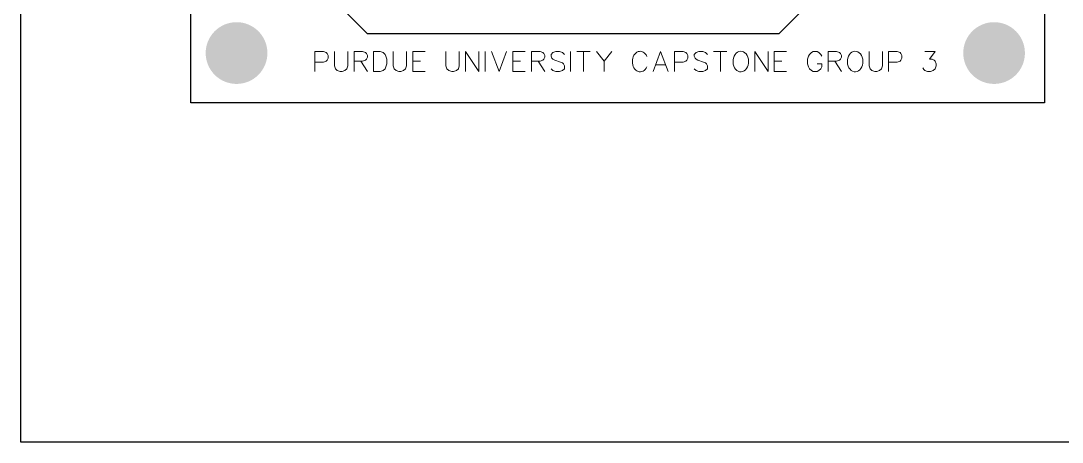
# Model space of a CAD drawing. Header units: inches. Extents: x 2.5 to 50.5, y 2.5 to 32.9.
# Drawn here: x 2.5 to 30.68, y 2.5 to 13.89 of the extents above; entities that cross this region are included whole.
import ezdxf

# ---------------------------------------------------------------- set-up
doc = ezdxf.new("R2010")
doc.units = ezdxf.units.IN
doc.header["$MEASUREMENT"] = 0
doc.layers.add('PDF3_Geometry', color=7, linetype='Continuous', true_color=0xffcc00)
doc.layers.add('PDF3_Solid Fills', color=7, linetype='Continuous', true_color=0xbfbfbf)

msp = doc.modelspace()

# ---------------------------------------------------------------- hatches: boundary and pattern name
at = {"layer": 'PDF3_Solid Fills', "transparency": 33554559}
for points in [[(9.173, 13.016, 0.414706), (8.338, 13.851), (8.338, 13.851, 0.414706), (7.503, 13.016), (7.503, 13.016, 0.414706), (8.338, 12.182), (8.338, 12.182, 0.414706)], [(29.674, 13.016, 0.414706), (28.84, 13.851), (28.84, 13.851, 0.414706), (28.005, 13.016), (28.005, 13.016, 0.414706), (28.84, 12.182), (28.84, 12.182, 0.414706)]]:
    msp.add_hatch(color=256, dxfattribs=at).paths.add_polyline_path(points)

# ---------------------------------------------------------------- linework, layer by layer
for p, q in [((2.5, 2.5), (2.5, 24.5)), ((36.5, 2.5), (2.5, 2.5))]:
    msp.add_line(p, q)
at = {"layer": 'PDF3_Geometry', "color": 6, "lineweight": 25}
for p, q in [((7.101, 11.671), (7.101, 26.979)), ((30.202, 26.979), (30.202, 11.671)), ((30.202, 11.671), (7.101, 11.671))]:
    msp.add_line(p, q, dxfattribs=at)
at = {"layer": 'PDF3_Geometry', "color": 1, "lineweight": 25}
msp.add_lwpolyline([(12.403, 17.744), (12.182, 17.744), (11.343, 16.904), (11.343, 14.077), (11.873, 13.546), (23.022, 13.546), (25.128, 15.652)], dxfattribs=at)
at = {"layer": 'PDF3_Geometry', "lineweight": 20}
for points in [[(10.459, 12.774), (10.69, 12.774), (10.767, 12.8), (10.793, 12.825), (10.819, 12.877), (10.819, 12.954), (10.793, 13.006), (10.767, 13.031), (10.69, 13.056), (10.459, 13.056), (10.459, 12.517)], [(10.988, 13.056), (10.988, 12.671), (11.014, 12.594), (11.065, 12.543), (11.142, 12.517), (11.194, 12.517), (11.271, 12.543), (11.323, 12.594), (11.348, 12.671), (11.348, 13.056)], [(11.518, 12.8), (11.749, 12.8), (11.827, 12.825), (11.852, 12.851), (11.878, 12.902), (11.878, 12.954), (11.852, 13.006), (11.827, 13.031), (11.749, 13.056), (11.518, 13.056), (11.518, 12.517)], [(12.577, 13.056), (12.577, 12.671), (12.603, 12.594), (12.654, 12.543), (12.732, 12.517), (12.783, 12.517), (12.86, 12.543), (12.911, 12.594), (12.937, 12.671), (12.937, 13.056)], [(13.441, 13.056), (13.106, 13.056), (13.106, 12.517), (13.441, 12.517)], [(14.006, 13.056), (14.006, 12.671), (14.032, 12.594), (14.083, 12.543), (14.16, 12.517), (14.212, 12.517), (14.289, 12.543), (14.341, 12.594), (14.366, 12.671), (14.366, 13.056)], [(14.896, 13.056), (14.896, 12.517), (14.536, 13.056), (14.536, 12.517)], [(15.065, 13.056), (15.065, 12.517)], [(15.235, 13.056), (15.441, 12.517), (15.647, 13.056)], [(16.151, 13.056), (15.816, 13.056), (15.816, 12.517), (16.151, 12.517)], [(16.32, 12.8), (16.551, 12.8), (16.628, 12.825), (16.655, 12.851), (16.68, 12.902), (16.68, 12.954), (16.655, 13.006), (16.628, 13.031), (16.551, 13.056), (16.32, 13.056), (16.32, 12.517)], [(17.21, 12.979), (17.158, 13.031), (17.081, 13.056), (16.978, 13.056), (16.901, 13.031), (16.85, 12.979), (16.85, 12.928), (16.875, 12.877), (16.901, 12.851), (16.952, 12.825), (17.107, 12.774), (17.158, 12.748), (17.184, 12.723), (17.21, 12.671), (17.21, 12.594), (17.158, 12.543), (17.081, 12.517), (16.978, 12.517), (16.901, 12.543), (16.85, 12.594)], [(17.379, 13.056), (17.379, 12.517)], [(17.549, 13.056), (17.909, 13.056)], [(17.729, 13.056), (17.729, 12.517)], [(18.078, 13.056), (18.284, 12.8), (18.284, 12.517)], [(18.49, 13.056), (18.284, 12.8)], [(20.022, 12.517), (19.816, 13.056), (19.61, 12.517)], [(20.191, 12.774), (20.423, 12.774), (20.5, 12.8), (20.526, 12.825), (20.551, 12.877), (20.551, 12.954), (20.526, 13.006), (20.5, 13.031), (20.423, 13.056), (20.191, 13.056), (20.191, 12.517)], [(21.081, 12.979), (21.03, 13.031), (20.953, 13.056), (20.85, 13.056), (20.773, 13.031), (20.721, 12.979), (20.721, 12.928), (20.747, 12.877), (20.773, 12.851), (20.824, 12.825), (20.978, 12.774), (21.03, 12.748), (21.055, 12.723), (21.081, 12.671), (21.081, 12.594), (21.03, 12.543), (20.953, 12.517), (20.85, 12.517), (20.773, 12.543), (20.721, 12.594)], [(21.25, 13.056), (21.611, 13.056)], [(21.431, 13.056), (21.431, 12.517)], [(22.721, 13.056), (22.721, 12.517), (22.361, 13.056), (22.361, 12.517)], [(23.225, 13.056), (22.891, 13.056), (22.891, 12.517), (23.225, 12.517)], [(24.177, 12.928), (24.15, 12.979), (24.1, 13.031), (24.048, 13.056), (23.945, 13.056), (23.894, 13.031), (23.842, 12.979), (23.817, 12.928), (23.791, 12.851), (23.791, 12.723), (23.817, 12.645), (23.842, 12.594), (23.894, 12.543), (23.945, 12.517), (24.048, 12.517), (24.1, 12.543), (24.15, 12.594), (24.177, 12.645), (24.177, 12.723), (24.048, 12.723)], [(24.346, 12.8), (24.577, 12.8), (24.654, 12.825), (24.68, 12.851), (24.706, 12.902), (24.706, 12.954), (24.68, 13.006), (24.654, 13.031), (24.577, 13.056), (24.346, 13.056), (24.346, 12.517)], [(25.457, 13.056), (25.457, 12.671), (25.482, 12.594), (25.534, 12.543), (25.611, 12.517), (25.662, 12.517), (25.74, 12.543), (25.791, 12.594), (25.817, 12.671), (25.817, 13.056)], [(25.986, 12.774), (26.218, 12.774), (26.295, 12.8), (26.32, 12.825), (26.346, 12.877), (26.346, 12.954), (26.32, 13.006), (26.295, 13.031), (26.218, 13.056), (25.986, 13.056), (25.986, 12.517)], [(26.963, 13.056), (27.245, 13.056), (27.091, 12.851), (27.168, 12.851), (27.22, 12.825), (27.245, 12.8), (27.272, 12.723), (27.272, 12.671), (27.245, 12.594), (27.195, 12.543), (27.118, 12.517), (27.04, 12.517), (26.963, 12.543), (26.937, 12.568), (26.912, 12.62)], [(11.698, 12.8), (11.878, 12.517)], [(13.106, 12.8), (13.312, 12.8)], [(15.816, 12.8), (16.022, 12.8)], [(16.5, 12.8), (16.68, 12.517)], [(19.688, 12.697), (19.945, 12.697)], [(22.891, 12.8), (23.096, 12.8)], [(24.526, 12.8), (24.706, 12.517)]]:
    msp.add_lwpolyline(points, dxfattribs=at)
msp.add_lwpolyline([(12.047, 12.517), (12.228, 12.517), (12.305, 12.543), (12.356, 12.594), (12.382, 12.645), (12.407, 12.723), (12.407, 12.851), (12.382, 12.928), (12.356, 12.979), (12.305, 13.031), (12.228, 13.056), (12.047, 13.056)], close=True, dxfattribs=at)
for centre, major_axis, ratio, start_param, end_param in [((19.26, 12.786), (0.001, 0.278), 0.754687, 5.247523, 10.465213), ((21.986, 12.785), (-0.004, 0.279), 0.754719, 0.225899, 6.509084), ((25.081, 12.785), (-0.004, 0.279), 0.754649, 0.226796, 6.509981)]:
    msp.add_ellipse(centre, major_axis=major_axis, ratio=ratio, start_param=start_param, end_param=end_param, dxfattribs=at)

doc.saveas('drawing.dxf')
